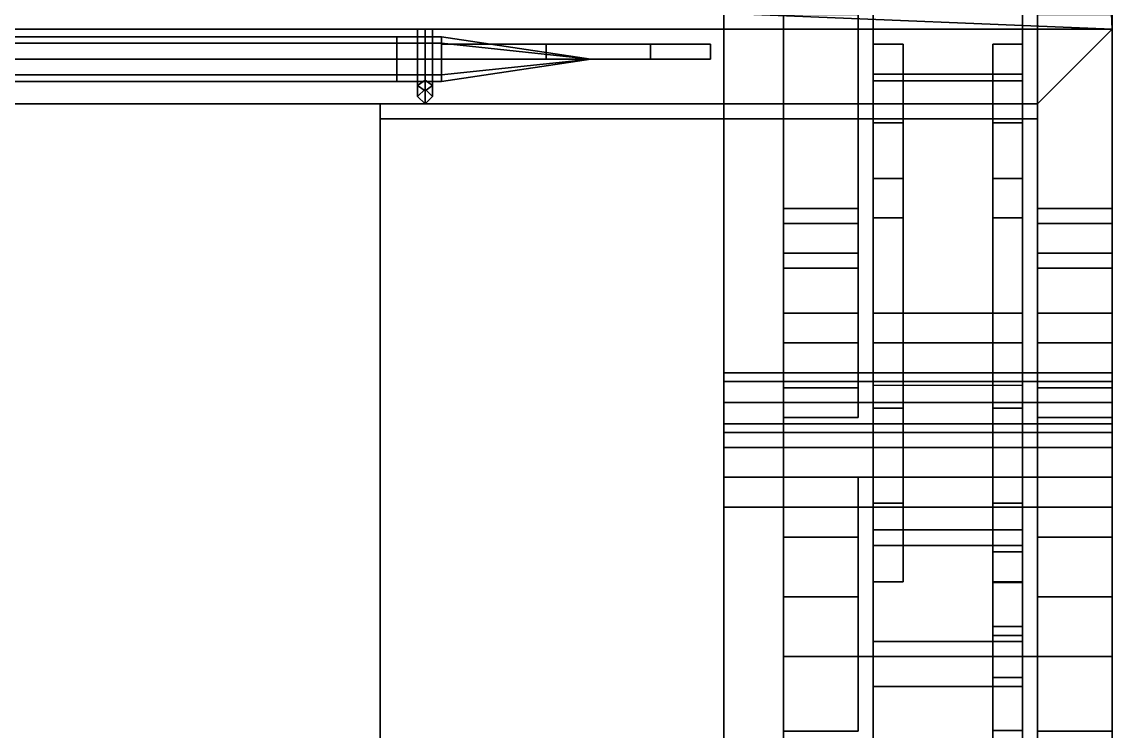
# Model space of a CAD drawing. Header units: millimetres. Extents: x -0.8 to 1, y -2.1 to 9.2.
# Drawn here: x 0.03 to 0.76, y 0.42 to 0.895 of the extents above; entities that cross this region are included whole.
import ezdxf

# ---------------------------------------------------------------- set-up
doc = ezdxf.new("R2010")
doc.units = ezdxf.units.MM
for name, color, linetype in [('tools', 3, 'Continuous'), ('tracks', 3, 'Continuous'), ('wheels', 2, 'Continuous')]:
    doc.layers.add(name, color=color, linetype=linetype)

msp = doc.modelspace()

# ---------------------------------------------------------------- linework, layer by layer
for points in [[(0.75, 1.13, 1.7), (0.76, 0.89, 1.7), (0.76, 2.14, 1.7), (0.75, 1.9, 1.7)], [(0.76, 2.14, 0.78), (0.76, 2.14, 1.7), (0.76, 0.89, 1.7), (0.76, 0.89, 1.12)], [(0.76, 0.89, 1.12), (0.76, 0.29, 1.12), (0.76, 0.29, 0.78), (0.76, 2.14, 0.78)], [(0.5, -1.8, 0.41), (0.5, -1.73, 0.27), (0.5, 1.67, 0.27), (0.5, 1.77, 0.41)], [(0.5, -1.82, 0.49), (0.5, -1.8, 0.41), (0.5, 1.77, 0.41), (0.5, 1.77, 0.78)], [(0.5, -1.82, 0.57), (0.5, -1.82, 0.49), (0.5, 1.77, 0.78), (0.5, -1.79, 0.69)], [(0.5, -1.79, 0.69), (0.5, -1.79, 0.69), (0.5, 1.77, 0.78), (0.5, -1.60111, 0.78)], [(0.5, 1.67, 0.27), (0.5, -1.73, 0.27), (-0.5, -1.73, 0.27), (-0.5, 1.67, 0.27)], [(0.52, 0.9, 1.7), (0.52, 0.9, 1.7), (0.76, 0.89, 1.7), (0.75, 1.13, 1.7)], [(0.6, 1.08, 0.53), (0.6, 0.86, 0.53), (0.6, 0.86, 0.58), (0.6, 1.08, 0.58)], [(0.6, 1.08, 0.58), (0.6, 0.86, 0.58), (0.7, 0.86, 0.58), (0.7, 1.08, 0.58)], [(0.7, 1.08, 0.53), (0.7, 0.86, 0.53), (0.6, 0.86, 0.53), (0.6, 1.08, 0.53)], [(0.7, 0.86, 0.58), (0.7, 0.86, 0.53), (0.7, 1.08, 0.53), (0.7, 1.08, 0.58)], [(0.54, 0.76, 0.19), (0.54, 0.77, 0.21), (0.54, 0.92406, 0.19187), (0.54, 0.94, 0.16)], [(0.59, 0.94, 0.16), (0.59, 0.76, 0.19), (0.54, 0.76, 0.19), (0.54, 0.94, 0.16)], [(0.59, 0.92406, 0.19187), (0.59, 0.77, 0.21), (0.59, 0.76, 0.19), (0.59, 0.94, 0.16)], [(0.76, 0.94, 0.16), (0.76, 0.76, 0.19), (0.71, 0.76, 0.19), (0.71, 0.94, 0.16)], [(0.71, 0.76, 0.19), (0.71, 0.77, 0.21), (0.71, 0.92406, 0.19187), (0.71, 0.94, 0.16)], [(0.76, 0.92406, 0.19187), (0.76, 0.77, 0.21), (0.76, 0.76, 0.19), (0.76, 0.94, 0.16)], [(0.54, 0.92406, 0.19187), (0.54, 0.77, 0.21), (0.59, 0.77, 0.21), (0.59, 0.92406, 0.19187)], [(0.71, 0.92406, 0.19187), (0.71, 0.77, 0.21), (0.76, 0.77, 0.21), (0.76, 0.92406, 0.19187)], [(-0.52, 0.9, 1.7), (-0.76, 0.89, 1.7), (0.76, 0.89, 1.7), (0.52, 0.9, 1.7)], [(0.59, 0.9, 0.3), (0.59, 0.77, 0.26), (0.54, 0.77, 0.26), (0.54, 0.9, 0.3)], [(0.54, 0.77, 0.26), (0.54, 0.74, 0.29), (0.54, 0.9, 0.33), (0.54, 0.9, 0.3)], [(0.54, 0.9, 0.33), (0.54, 0.74, 0.29), (0.59, 0.74, 0.29), (0.59, 0.9, 0.33)], [(0.59, 0.9, 0.33), (0.59, 0.74, 0.29), (0.59, 0.77, 0.26), (0.59, 0.9, 0.3)], [(0.71, 0.9, 0.33), (0.71, 0.74, 0.29), (0.76, 0.74, 0.29), (0.76, 0.9, 0.33)], [(0.71, 0.77, 0.26), (0.71, 0.74, 0.29), (0.71, 0.9, 0.33), (0.71, 0.9, 0.3)], [(0.76, 0.9, 0.3), (0.76, 0.77, 0.26), (0.71, 0.77, 0.26), (0.71, 0.9, 0.3)], [(0.76, 0.9, 0.33), (0.76, 0.74, 0.29), (0.76, 0.77, 0.26), (0.76, 0.9, 0.3)], [(-0.76, 0.89, 1.7), (-0.76, 0.89, 1.12), (0.76, 0.89, 1.12), (0.76, 0.89, 1.7)], [(-0.76, 0.89, 1.12), (-0.71, 0.84, 1.12), (0.71, 0.84, 1.12), (0.76, 0.89, 1.12)], [(0.3, 0.89, 1.36), (0.295, 0.89, 1.355), (0.295, 0.87, 1.355), (0.3, 0.87, 1.36)], [(0.295, 0.89, 1.355), (0.3, 0.89, 1.35), (0.3, 0.87, 1.35), (0.295, 0.87, 1.355)], [(0.295, 0.89, 1.405), (0.3, 0.89, 1.4), (0.3, 0.87, 1.4), (0.295, 0.87, 1.405)], [(0.3, 0.89, 1.41), (0.295, 0.89, 1.405), (0.295, 0.87, 1.405), (0.3, 0.87, 1.41)], [(0.305, 0.89, 1.355), (0.3, 0.89, 1.36), (0.3, 0.87, 1.36), (0.305, 0.87, 1.355)], [(0.3, 0.89, 1.35), (0.305, 0.89, 1.355), (0.305, 0.87, 1.355), (0.3, 0.87, 1.35)], [(0.3, 0.89, 1.4), (0.305, 0.89, 1.405), (0.305, 0.87, 1.405), (0.3, 0.87, 1.4)], [(0.305, 0.89, 1.405), (0.3, 0.89, 1.41), (0.3, 0.87, 1.41), (0.305, 0.87, 1.405)], [(0.71, 0.31, 1.12), (0.76, 0.29, 1.12), (0.76, 0.89, 1.12), (0.71, 0.84, 1.12)], [(0.3, 0.87, 1.41), (0.295, 0.87, 1.405), (0.295, 0.85232, 1.39768), (0.3, 0.84879, 1.40121)], [(0.295, 0.87, 1.405), (0.3, 0.87, 1.4), (0.3, 0.85586, 1.39414), (0.295, 0.85232, 1.39768)], [(0.3, 0.84879, 1.35879), (0.295, 0.85232, 1.36232), (0.295, 0.87, 1.355), (0.3, 0.87, 1.35)], [(0.295, 0.85232, 1.36232), (0.3, 0.85586, 1.36586), (0.3, 0.87, 1.36), (0.295, 0.87, 1.355)], [(0.305, 0.87, 1.405), (0.3, 0.87, 1.41), (0.3, 0.84879, 1.40121), (0.305, 0.85232, 1.39768)], [(0.3, 0.87, 1.4), (0.305, 0.87, 1.405), (0.305, 0.85232, 1.39768), (0.3, 0.85586, 1.39414)], [(0.305, 0.85232, 1.36232), (0.3, 0.84879, 1.35879), (0.3, 0.87, 1.35), (0.305, 0.87, 1.355)], [(0.3, 0.85586, 1.36586), (0.305, 0.85232, 1.36232), (0.305, 0.87, 1.355), (0.3, 0.87, 1.36)], [(0.295, 0.85232, 1.39768), (0.3, 0.85586, 1.39414), (0.3, 0.85, 1.38), (0.295, 0.845, 1.38)], [(0.295, 0.845, 1.38), (0.3, 0.85, 1.38), (0.3, 0.85586, 1.36586), (0.295, 0.85232, 1.36232)], [(0.3, 0.85586, 1.39414), (0.305, 0.85232, 1.39768), (0.305, 0.845, 1.38), (0.3, 0.85, 1.38)], [(0.3, 0.85, 1.38), (0.305, 0.845, 1.38), (0.305, 0.85232, 1.36232), (0.3, 0.85586, 1.36586)], [(0.6, 0.86, 0.58), (0.6, 0.7, 0.62), (0.7, 0.7, 0.62), (0.7, 0.86, 0.58)], [(0.6, 0.86, 0.53), (0.6, 0.68, 0.58), (0.6, 0.7, 0.62), (0.6, 0.86, 0.58)], [(0.7, 0.86, 0.53), (0.7, 0.68, 0.58), (0.6, 0.68, 0.58), (0.6, 0.86, 0.53)], [(0.7, 0.7, 0.62), (0.7, 0.68, 0.58), (0.7, 0.86, 0.53), (0.7, 0.86, 0.58)], [(0.3, 0.84879, 1.40121), (0.295, 0.85232, 1.39768), (0.295, 0.845, 1.38), (0.3, 0.84, 1.38)], [(0.3, 0.84, 1.38), (0.295, 0.845, 1.38), (0.295, 0.85232, 1.36232), (0.3, 0.84879, 1.35879)], [(0.305, 0.85232, 1.39768), (0.3, 0.84879, 1.40121), (0.3, 0.84, 1.38), (0.305, 0.845, 1.38)], [(0.305, 0.845, 1.38), (0.3, 0.84, 1.38), (0.3, 0.84879, 1.35879), (0.305, 0.85232, 1.36232)], [(0.27, 0.84, 1.12), (-0.27, 0.84, 1.12), (-0.27, 0.31, 1.12), (0.27, 0.31, 1.12)], [(0.71, 0.83, 1.14), (0.71, 0.84, 1.12), (0.27, 0.84, 1.12), (0.27, 0.83, 1.14)], [(0.27, 0.83, 1.14), (0.27, 0.84, 1.12), (0.27, 0.31, 1.12), (0.27, 0.32, 1.14)], [(0.71, 0.32, 1.14), (0.71, 0.31, 1.12), (0.71, 0.84, 1.12), (0.71, 0.83, 1.14)], [(0.27, 0.32, 1.14), (0.71, 0.32, 1.14), (0.71, 0.83, 1.14), (0.27, 0.83, 1.14)], [(0.59, 0.77, 0.26), (0.59, 0.77, 0.21), (0.54, 0.77, 0.21), (0.54, 0.77, 0.26)], [(0.54, 0.77, 0.21), (0.54, 0.76, 0.19), (0.54, 0.77, 0.26)], [(0.54, 0.76, 0.19), (0.54, 0.73, 0.17), (0.54, 0.74, 0.29), (0.54, 0.77, 0.26)], [(0.59, 0.77, 0.26), (0.59, 0.76, 0.19), (0.59, 0.77, 0.21), (0.59, 0.77, 0.26)], [(0.59, 0.74, 0.29), (0.59, 0.73, 0.17), (0.59, 0.76, 0.19), (0.59, 0.77, 0.26)], [(0.71, 0.76, 0.19), (0.71, 0.73, 0.17), (0.71, 0.74, 0.29), (0.71, 0.77, 0.26)], [(0.71, 0.77, 0.21), (0.71, 0.76, 0.19), (0.71, 0.77, 0.26)], [(0.76, 0.77, 0.26), (0.76, 0.77, 0.21), (0.71, 0.77, 0.21), (0.71, 0.77, 0.26)], [(0.76, 0.74, 0.29), (0.76, 0.73, 0.17), (0.76, 0.76, 0.19), (0.76, 0.77, 0.26)], [(0.76, 0.77, 0.26), (0.76, 0.76, 0.19), (0.76, 0.77, 0.21), (0.76, 0.77, 0.26)], [(0.59, 0.76, 0.19), (0.59, 0.73, 0.17), (0.54, 0.73, 0.17), (0.54, 0.76, 0.19)], [(0.76, 0.76, 0.19), (0.76, 0.73, 0.17), (0.71, 0.73, 0.17), (0.71, 0.76, 0.19)], [(0.54, 0.73, 0.17), (0.54, 0.68, 0.17), (0.54, 0.7, 0.3), (0.54, 0.74, 0.29)], [(0.54, 0.74, 0.29), (0.54, 0.7, 0.3), (0.59, 0.7, 0.3), (0.59, 0.74, 0.29)], [(0.59, 0.7, 0.3), (0.59, 0.68, 0.17), (0.59, 0.73, 0.17), (0.59, 0.74, 0.29)], [(0.71, 0.74, 0.29), (0.71, 0.7, 0.3), (0.76, 0.7, 0.3), (0.76, 0.74, 0.29)], [(0.71, 0.73, 0.17), (0.71, 0.68, 0.17), (0.71, 0.7, 0.3), (0.71, 0.74, 0.29)], [(0.76, 0.7, 0.3), (0.76, 0.68, 0.17), (0.76, 0.73, 0.17), (0.76, 0.74, 0.29)], [(0.59, 0.73, 0.17), (0.59, 0.68, 0.17), (0.54, 0.68, 0.17), (0.54, 0.73, 0.17)], [(0.76, 0.73, 0.17), (0.76, 0.68, 0.17), (0.71, 0.68, 0.17), (0.71, 0.73, 0.17)], [(0.54, 0.68, 0.17), (0.54, 0.65, 0.18), (0.54, 0.68, 0.3), (0.54, 0.7, 0.3)], [(0.54, 0.7, 0.3), (0.54, 0.68, 0.3), (0.59, 0.68, 0.3), (0.59, 0.7, 0.3)], [(0.59, 0.68, 0.3), (0.59, 0.65, 0.18), (0.59, 0.68, 0.17), (0.59, 0.7, 0.3)], [(0.6, 0.68, 0.58), (0.6, 0.65146, 0.61805), (0.6, 0.66, 0.63), (0.6, 0.7, 0.62)], [(0.6, 0.7, 0.62), (0.6, 0.66, 0.63), (0.7, 0.66, 0.63), (0.7, 0.7, 0.62)], [(0.7, 0.66, 0.63), (0.7, 0.65146, 0.61805), (0.7, 0.68, 0.58), (0.7, 0.7, 0.62)], [(0.71, 0.7, 0.3), (0.71, 0.68, 0.3), (0.76, 0.68, 0.3), (0.76, 0.7, 0.3)], [(0.71, 0.68, 0.17), (0.71, 0.65, 0.18), (0.71, 0.68, 0.3), (0.71, 0.7, 0.3)], [(0.76, 0.68, 0.3), (0.76, 0.65, 0.18), (0.76, 0.68, 0.17), (0.76, 0.7, 0.3)], [(0.54, 0.65, 0.18), (0.54, 0.63, 0.22), (0.54, 0.65, 0.28), (0.54, 0.68, 0.3)], [(0.54, 0.68, 0.3), (0.54, 0.65, 0.28), (0.59, 0.65, 0.28), (0.59, 0.68, 0.3)], [(0.59, 0.68, 0.17), (0.59, 0.65, 0.18), (0.54, 0.65, 0.18), (0.54, 0.68, 0.17)], [(0.59, 0.65, 0.28), (0.59, 0.63, 0.22), (0.59, 0.65, 0.18), (0.59, 0.68, 0.3)], [(0.7, 0.68, 0.58), (0.7, 0.65146, 0.61805), (0.6, 0.65146, 0.61805), (0.6, 0.68, 0.58)], [(0.76, 0.68, 0.17), (0.76, 0.65, 0.18), (0.71, 0.65, 0.18), (0.71, 0.68, 0.17)], [(0.71, 0.68, 0.3), (0.71, 0.65, 0.28), (0.76, 0.65, 0.28), (0.76, 0.68, 0.3)], [(0.71, 0.65, 0.18), (0.71, 0.63, 0.22), (0.71, 0.65, 0.28), (0.71, 0.68, 0.3)], [(0.76, 0.65, 0.28), (0.76, 0.63, 0.22), (0.76, 0.65, 0.18), (0.76, 0.68, 0.3)], [(0.76, 0.66, 0.63), (0.76, 0.61, 0.56), (0.5, 0.61, 0.56), (0.5, 0.66, 0.63)], [(0.76, 0.65414, 0.67414), (0.76, 0.66, 0.66), (0.5, 0.66, 0.66), (0.5, 0.65414, 0.67414)], [(0.76, 0.66, 0.66), (0.76, 0.66, 0.63), (0.5, 0.66, 0.63), (0.5, 0.66, 0.66)], [(0.76, 0.66, 0.66), (0.76, 0.62, 0.66), (0.76, 0.59, 0.61), (0.76, 0.66, 0.63)], [(0.76, 0.66, 0.63), (0.76, 0.59, 0.61), (0.76, 0.57, 0.55), (0.76, 0.61, 0.56)], [(0.76, 0.65414, 0.67414), (0.76, 0.62586, 0.67414), (0.76, 0.62, 0.66), (0.76, 0.66, 0.66)], [(0.76, 0.64, 0.68), (0.76, 0.65414, 0.67414), (0.5, 0.65414, 0.67414), (0.5, 0.64, 0.68)], [(0.54, 0.65, 0.28), (0.54, 0.64, 0.27), (0.59, 0.64, 0.27), (0.59, 0.65, 0.28)], [(0.54, 0.63, 0.22), (0.54, 0.63, 0.24), (0.54, 0.64, 0.27), (0.54, 0.65, 0.28)], [(0.59, 0.65, 0.18), (0.59, 0.63, 0.22), (0.54, 0.63, 0.22), (0.54, 0.65, 0.18)], [(0.59, 0.64, 0.27), (0.59, 0.63, 0.24), (0.59, 0.63, 0.22), (0.59, 0.65, 0.28)], [(0.76, 0.65, 0.18), (0.76, 0.63, 0.22), (0.71, 0.63, 0.22), (0.71, 0.65, 0.18)], [(0.71, 0.63, 0.22), (0.71, 0.63, 0.24), (0.71, 0.64, 0.27), (0.71, 0.65, 0.28)], [(0.71, 0.65, 0.28), (0.71, 0.64, 0.27), (0.76, 0.64, 0.27), (0.76, 0.65, 0.28)], [(0.76, 0.64, 0.68), (0.76, 0.64, 0.68), (0.76, 0.62586, 0.67414), (0.76, 0.65414, 0.67414)], [(0.76, 0.64, 0.27), (0.76, 0.63, 0.24), (0.76, 0.63, 0.22), (0.76, 0.65, 0.28)], [(0.76, 0.62586, 0.67414), (0.76, 0.64, 0.68), (0.5, 0.64, 0.68), (0.5, 0.62586, 0.67414)], [(0.54, 0.64, 0.27), (0.54, 0.63, 0.24), (0.59, 0.63, 0.24), (0.59, 0.64, 0.27)], [(0.71, 0.64, 0.27), (0.71, 0.63, 0.24), (0.76, 0.63, 0.24), (0.76, 0.64, 0.27)], [(0.59, 0.63, 0.22), (0.59, 0.63, 0.24), (0.54, 0.63, 0.24), (0.54, 0.63, 0.22)], [(0.76, 0.63, 0.22), (0.76, 0.63, 0.24), (0.71, 0.63, 0.24), (0.71, 0.63, 0.22)], [(0.76, 0.62, 0.66), (0.76, 0.62586, 0.67414), (0.5, 0.62586, 0.67414), (0.5, 0.62, 0.66)], [(0.76, 0.59, 0.61), (0.76, 0.62, 0.66), (0.5, 0.62, 0.66), (0.5, 0.59, 0.61)], [(0.76, 0.61, 0.56), (0.76, 0.57, 0.55), (0.5, 0.57, 0.55), (0.5, 0.61, 0.56)], [(0.5, 0.57, 0.55), (0.54, 0.57, 0.55), (0.54, 0.59, 0.61), (0.5, 0.59, 0.61)], [(0.54, 0.57, 0.55), (0.54, 0.55, 0.55), (0.54, 0.55, 0.61), (0.54, 0.59, 0.61)], [(0.54, 0.59, 0.61), (0.54, 0.55, 0.61), (0.59, 0.55, 0.61), (0.59, 0.59, 0.61)], [(0.59, 0.55, 0.61), (0.59, 0.55, 0.55), (0.59, 0.57, 0.55), (0.59, 0.59, 0.61)], [(0.59, 0.57, 0.55), (0.71, 0.57, 0.55), (0.71, 0.59, 0.61), (0.59, 0.59, 0.61)], [(0.71, 0.57, 0.55), (0.71, 0.55, 0.55), (0.71, 0.55, 0.61), (0.71, 0.59, 0.61)], [(0.71, 0.59, 0.61), (0.71, 0.55, 0.61), (0.76, 0.55, 0.61), (0.76, 0.59, 0.61)], [(0.76, 0.55, 0.61), (0.76, 0.55, 0.55), (0.76, 0.57, 0.55), (0.76, 0.59, 0.61)], [(0.59, 0.57, 0.55), (0.59, 0.55, 0.55), (0.54, 0.55, 0.55), (0.54, 0.57, 0.55)], [(0.76, 0.57, 0.55), (0.76, 0.55, 0.55), (0.71, 0.55, 0.55), (0.71, 0.57, 0.55)], [(0.54, 0.55, 0.55), (0.54, 0.51, 0.59), (0.54, 0.51, 0.64), (0.54, 0.55, 0.61)], [(0.54, 0.55, 0.61), (0.54, 0.51, 0.64), (0.59, 0.51, 0.64), (0.59, 0.55, 0.61)], [(0.59, 0.55, 0.55), (0.59, 0.51, 0.59), (0.54, 0.51, 0.59), (0.54, 0.55, 0.55)], [(0.59, 0.51, 0.64), (0.59, 0.51, 0.59), (0.59, 0.55, 0.55), (0.59, 0.55, 0.61)], [(0.71, 0.55, 0.55), (0.71, 0.51, 0.59), (0.71, 0.51, 0.64), (0.71, 0.55, 0.61)], [(0.76, 0.55, 0.55), (0.76, 0.51, 0.59), (0.71, 0.51, 0.59), (0.71, 0.55, 0.55)], [(0.71, 0.55, 0.61), (0.71, 0.51, 0.64), (0.76, 0.51, 0.64), (0.76, 0.55, 0.61)], [(0.76, 0.51, 0.64), (0.76, 0.51, 0.59), (0.76, 0.55, 0.55), (0.76, 0.55, 0.61)], [(0.54, 0.51, 0.59), (0.54, 0.42, 0.59), (0.54, 0.42, 0.64), (0.54, 0.51, 0.64)], [(0.59, 0.51, 0.59), (0.59, 0.42, 0.59), (0.54, 0.42, 0.59), (0.54, 0.51, 0.59)], [(0.54, 0.51, 0.64), (0.54, 0.42, 0.64), (0.59, 0.42, 0.64), (0.59, 0.51, 0.64)], [(0.59, 0.42, 0.64), (0.59, 0.42, 0.59), (0.59, 0.51, 0.59), (0.59, 0.51, 0.64)], [(0.71, 0.51, 0.59), (0.71, 0.42, 0.59), (0.71, 0.42, 0.64), (0.71, 0.51, 0.64)], [(0.76, 0.51, 0.59), (0.76, 0.42, 0.59), (0.71, 0.42, 0.59), (0.71, 0.51, 0.59)], [(0.71, 0.51, 0.64), (0.71, 0.42, 0.64), (0.76, 0.42, 0.64), (0.76, 0.51, 0.64)], [(0.76, 0.42, 0.64), (0.76, 0.42, 0.59), (0.76, 0.51, 0.59), (0.76, 0.51, 0.64)]]:
    msp.add_3dface(points)
at = {"layer": 'tools'}
for points in [[(0.28101, 0.885, 1.37969), (0.28101, 0.88061, 1.36908), (-0.47899, 0.88061, 1.36908), (-0.47899, 0.885, 1.37969)], [(0.28101, 0.88061, 1.39029), (0.28101, 0.885, 1.37969), (-0.47899, 0.885, 1.37969), (-0.47899, 0.88061, 1.39029)], [(0.31101, 0.885, 1.37969), (0.31101, 0.88061, 1.36908), (0.28101, 0.88061, 1.36908), (0.28101, 0.885, 1.37969)], [(0.31101, 0.88061, 1.39029), (0.31101, 0.885, 1.37969), (0.28101, 0.885, 1.37969), (0.28101, 0.88061, 1.39029)], [(0.31101, 0.885, 1.37969), (0.31101, 0.88061, 1.39029), (0.41101, 0.87, 1.37969)], [(0.31101, 0.88061, 1.36908), (0.31101, 0.885, 1.37969), (0.41101, 0.87, 1.37969)], [(0.28101, 0.88061, 1.36908), (0.28101, 0.87, 1.36469), (-0.47899, 0.87, 1.36469), (-0.47899, 0.88061, 1.36908)], [(0.28101, 0.87, 1.39469), (0.28101, 0.88061, 1.39029), (-0.47899, 0.88061, 1.39029), (-0.47899, 0.87, 1.39469)], [(0.31101, 0.88061, 1.36908), (0.31101, 0.87, 1.36469), (0.28101, 0.87, 1.36469), (0.28101, 0.88061, 1.36908)], [(0.31101, 0.87, 1.39469), (0.31101, 0.88061, 1.39029), (0.28101, 0.88061, 1.39029), (0.28101, 0.87, 1.39469)], [(0.31101, 0.88061, 1.39029), (0.31101, 0.87, 1.39469), (0.41101, 0.87, 1.37969)], [(0.31101, 0.87, 1.36469), (0.31101, 0.88061, 1.36908), (0.41101, 0.87, 1.37969)], [(0.31101, 0.87, 1.27969), (0.31101, 0.87, 1.47969), (0.31101, 0.88, 1.47969), (0.31101, 0.88, 1.27969)], [(0.31101, 0.88, 1.27969), (0.38101, 0.88, 1.27969), (0.38101, 0.87, 1.27969), (0.31101, 0.87, 1.27969)], [(0.31101, 0.87, 1.47969), (0.38101, 0.87, 1.47969), (0.38101, 0.88, 1.47969), (0.31101, 0.88, 1.47969)], [(0.31101, 0.88, 1.47969), (0.38101, 0.88, 1.47969), (0.38101, 0.88, 1.27969), (0.31101, 0.88, 1.27969)], [(0.38101, 0.88, 1.27969), (0.45101, 0.88, 1.29969), (0.45101, 0.87, 1.29969), (0.38101, 0.87, 1.27969)], [(0.49101, 0.88, 1.40969), (0.49101, 0.88, 1.34969), (0.45101, 0.88, 1.29969), (0.38101, 0.88, 1.27969)], [(0.38101, 0.87, 1.47969), (0.45101, 0.87, 1.45969), (0.45101, 0.88, 1.45969), (0.38101, 0.88, 1.47969)], [(0.45101, 0.88, 1.45969), (0.49101, 0.88, 1.40969), (0.38101, 0.88, 1.27969), (0.38101, 0.88, 1.47969)], [(0.45101, 0.88, 1.29969), (0.49101, 0.88, 1.34969), (0.49101, 0.87, 1.34969), (0.45101, 0.87, 1.29969)], [(0.45101, 0.87, 1.45969), (0.49101, 0.87, 1.40969), (0.49101, 0.88, 1.40969), (0.45101, 0.88, 1.45969)], [(0.49101, 0.87, 1.40969), (0.49101, 0.87, 1.34969), (0.49101, 0.88, 1.34969), (0.49101, 0.88, 1.40969)], [(0.28101, 0.87, 1.36469), (0.28101, 0.85939, 1.36908), (-0.47899, 0.85939, 1.36908), (-0.47899, 0.87, 1.36469)], [(0.28101, 0.85939, 1.39029), (0.28101, 0.87, 1.39469), (-0.47899, 0.87, 1.39469), (-0.47899, 0.85939, 1.39029)], [(0.31101, 0.87, 1.36469), (0.31101, 0.85939, 1.36908), (0.28101, 0.85939, 1.36908), (0.28101, 0.87, 1.36469)], [(0.31101, 0.85939, 1.39029), (0.31101, 0.87, 1.39469), (0.28101, 0.87, 1.39469), (0.28101, 0.85939, 1.39029)], [(0.31101, 0.85939, 1.39029), (0.31101, 0.855, 1.37969), (0.41101, 0.87, 1.37969)], [(0.31101, 0.87, 1.39469), (0.31101, 0.85939, 1.39029), (0.41101, 0.87, 1.37969)], [(0.31101, 0.85939, 1.36908), (0.31101, 0.87, 1.36469), (0.41101, 0.87, 1.37969)], [(0.31101, 0.855, 1.37969), (0.31101, 0.85939, 1.36908), (0.41101, 0.87, 1.37969)], [(0.38101, 0.87, 1.27969), (0.38101, 0.87, 1.47969), (0.31101, 0.87, 1.47969), (0.31101, 0.87, 1.27969)], [(0.45101, 0.87, 1.29969), (0.49101, 0.87, 1.34969), (0.49101, 0.87, 1.40969), (0.38101, 0.87, 1.27969)], [(0.38101, 0.87, 1.27969), (0.49101, 0.87, 1.40969), (0.45101, 0.87, 1.45969), (0.38101, 0.87, 1.47969)], [(0.28101, 0.85939, 1.36908), (0.28101, 0.855, 1.37969), (-0.47899, 0.855, 1.37969), (-0.47899, 0.85939, 1.36908)], [(0.28101, 0.855, 1.37969), (0.28101, 0.85939, 1.39029), (-0.47899, 0.85939, 1.39029), (-0.47899, 0.855, 1.37969)], [(0.31101, 0.85939, 1.36908), (0.31101, 0.855, 1.37969), (0.28101, 0.855, 1.37969), (0.28101, 0.85939, 1.36908)], [(0.31101, 0.855, 1.37969), (0.31101, 0.85939, 1.39029), (0.28101, 0.85939, 1.39029), (0.28101, 0.855, 1.37969)]]:
    msp.add_3dface(points, dxfattribs=at)
at = {"layer": 'tracks'}
for points in [[(0.54, 1.31), (0.54, -1.34), (0.54, -1.32, 0.02), (0.54, 1.3, 0.02)], [(0.76, 1.31), (0.76, -1.34), (0.54, -1.34), (0.54, 1.31)], [(0.76, -1.32, 0.02), (0.76, -1.34), (0.76, 1.31), (0.76, 1.3, 0.02)], [(0.54, 1.3, 0.02), (0.54, -1.32, 0.02), (0.76, -1.32, 0.02), (0.76, 1.3, 0.02)], [(0.54, 0.47, 0.76), (0.54, 0.98, 0.73), (0.54, 0.97, 0.7), (0.54, 0.47, 0.73)], [(0.76, 0.47, 0.76), (0.76, 0.98, 0.73), (0.54, 0.98, 0.73), (0.54, 0.47, 0.76)], [(0.76, 0.97, 0.7), (0.76, 0.98, 0.73), (0.76, 0.47, 0.76), (0.76, 0.47, 0.73)], [(0.54, 0.47, 0.73), (0.54, 0.97, 0.7), (0.76, 0.97, 0.7), (0.76, 0.47, 0.73)], [(0.76, -0.06, 0.74), (0.76, 0.47, 0.76), (0.54, 0.47, 0.76), (0.54, -0.06, 0.74)], [(0.54, -0.06, 0.74), (0.54, 0.47, 0.76), (0.54, 0.47, 0.73), (0.54, -0.06, 0.71)], [(0.54, -0.06, 0.71), (0.54, 0.47, 0.73), (0.76, 0.47, 0.73), (0.76, -0.06, 0.71)], [(0.76, 0.47, 0.73), (0.76, 0.47, 0.76), (0.76, -0.06, 0.74), (0.76, -0.06, 0.71)]]:
    msp.add_3dface(points, dxfattribs=at)
at = {"layer": 'wheels'}
for points in [[(0.7, 0.85556, 0.38556), (0.7, 0.92, 0.23), (0.6, 0.92, 0.23), (0.6, 0.85556, 0.38556)], [(0.7, 0.92, 0.23), (0.7, 0.85556, 0.07444), (0.6, 0.85556, 0.07444), (0.6, 0.92, 0.23)], [(0.6, 0.85556, 0.38556), (0.6, 0.92, 0.23), (0.6, 0.88, 0.23), (0.6, 0.82728, 0.35728)], [(0.6, 0.92, 0.23), (0.6, 0.85556, 0.07444), (0.6, 0.82728, 0.10272), (0.6, 0.88, 0.23)], [(0.7, 0.85556, 0.07444), (0.7, 0.92, 0.23), (0.7, 0.88, 0.23), (0.7, 0.82728, 0.10272)], [(0.7, 0.92, 0.23), (0.7, 0.85556, 0.38556), (0.7, 0.82728, 0.35728), (0.7, 0.88, 0.23)], [(0.62, 0.88, 0.23), (0.62, 0.82728, 0.35728), (0.6, 0.82728, 0.35728), (0.6, 0.88, 0.23)], [(0.62, 0.82728, 0.10272), (0.62, 0.88, 0.23), (0.6, 0.88, 0.23), (0.6, 0.82728, 0.10272)], [(0.62, 0.82728, 0.35728), (0.62, 0.88, 0.23), (0.62, 0.79, 0.23), (0.62, 0.76364, 0.29364)], [(0.62, 0.88, 0.23), (0.62, 0.82728, 0.10272), (0.62, 0.76364, 0.16636), (0.62, 0.79, 0.23)], [(0.68, 0.82728, 0.35728), (0.68, 0.88, 0.23), (0.7, 0.88, 0.23), (0.7, 0.82728, 0.35728)], [(0.68, 0.88, 0.23), (0.68, 0.82728, 0.10272), (0.7, 0.82728, 0.10272), (0.7, 0.88, 0.23)], [(0.68, 0.82728, 0.10272), (0.68, 0.88, 0.23), (0.68, 0.79, 0.23), (0.68, 0.76364, 0.16636)], [(0.68, 0.88, 0.23), (0.68, 0.82728, 0.35728), (0.68, 0.76364, 0.29364), (0.68, 0.79, 0.23)], [(0.7, 0.7, 0.45), (0.7, 0.85556, 0.38556), (0.6, 0.85556, 0.38556), (0.6, 0.7, 0.45)], [(0.7, 0.85556, 0.07444), (0.7, 0.7, 0.01), (0.6, 0.7, 0.01), (0.6, 0.85556, 0.07444)], [(0.6, 0.7, 0.45), (0.6, 0.85556, 0.38556), (0.6, 0.82728, 0.35728), (0.6, 0.7, 0.41)], [(0.6, 0.85556, 0.07444), (0.6, 0.7, 0.01), (0.6, 0.7, 0.05), (0.6, 0.82728, 0.10272)], [(0.7, 0.7, 0.01), (0.7, 0.85556, 0.07444), (0.7, 0.82728, 0.10272), (0.7, 0.7, 0.05)], [(0.7, 0.85556, 0.38556), (0.7, 0.7, 0.45), (0.7, 0.7, 0.41), (0.7, 0.82728, 0.35728)], [(0.62, 0.82728, 0.35728), (0.62, 0.7, 0.41), (0.6, 0.7, 0.41), (0.6, 0.82728, 0.35728)], [(0.62, 0.7, 0.05), (0.62, 0.82728, 0.10272), (0.6, 0.82728, 0.10272), (0.6, 0.7, 0.05)], [(0.62, 0.7, 0.41), (0.62, 0.82728, 0.35728), (0.62, 0.76364, 0.29364), (0.62, 0.7, 0.32)], [(0.62, 0.82728, 0.10272), (0.62, 0.7, 0.05), (0.62, 0.7, 0.14), (0.62, 0.76364, 0.16636)], [(0.68, 0.7, 0.41), (0.68, 0.82728, 0.35728), (0.7, 0.82728, 0.35728), (0.7, 0.7, 0.41)], [(0.68, 0.82728, 0.10272), (0.68, 0.7, 0.05), (0.7, 0.7, 0.05), (0.7, 0.82728, 0.10272)], [(0.68, 0.7, 0.05), (0.68, 0.82728, 0.10272), (0.68, 0.76364, 0.16636), (0.68, 0.7, 0.14)], [(0.68, 0.82728, 0.35728), (0.68, 0.7, 0.41), (0.68, 0.7, 0.32), (0.68, 0.76364, 0.29364)], [(0.62, 0.76364, 0.29364), (0.62, 0.79, 0.23), (0.6, 0.79, 0.23), (0.6, 0.76364, 0.29364)], [(0.62, 0.79, 0.23), (0.62, 0.76364, 0.16636), (0.6, 0.76364, 0.16636), (0.6, 0.79, 0.23)], [(0.6, 0.7, 0.32), (0.6, 0.76364, 0.29364), (0.6, 0.79, 0.23), (0.6, 0.63636, 0.29364)], [(0.6, 0.63636, 0.29364), (0.6, 0.79, 0.23), (0.6, 0.76364, 0.16636), (0.6, 0.61, 0.23)], [(0.68, 0.79, 0.23), (0.68, 0.76364, 0.29364), (0.7, 0.76364, 0.29364), (0.7, 0.79, 0.23)], [(0.68, 0.76364, 0.16636), (0.68, 0.79, 0.23), (0.7, 0.79, 0.23), (0.7, 0.76364, 0.16636)], [(0.7, 0.76364, 0.29364), (0.7, 0.61, 0.23), (0.7, 0.63636, 0.16636), (0.7, 0.79, 0.23)], [(0.7, 0.79, 0.23), (0.7, 0.63636, 0.16636), (0.7, 0.7, 0.14), (0.7, 0.76364, 0.16636)], [(0.62, 0.7, 0.32), (0.62, 0.76364, 0.29364), (0.6, 0.76364, 0.29364), (0.6, 0.7, 0.32)], [(0.62, 0.76364, 0.16636), (0.62, 0.7, 0.14), (0.6, 0.7, 0.14), (0.6, 0.76364, 0.16636)], [(0.6, 0.61, 0.23), (0.6, 0.76364, 0.16636), (0.6, 0.7, 0.14), (0.6, 0.63636, 0.16636)], [(0.68, 0.76364, 0.29364), (0.68, 0.7, 0.32), (0.7, 0.7, 0.32), (0.7, 0.76364, 0.29364)], [(0.68, 0.7, 0.14), (0.68, 0.76364, 0.16636), (0.7, 0.76364, 0.16636), (0.7, 0.7, 0.14)], [(0.7, 0.7, 0.32), (0.7, 0.63636, 0.29364), (0.7, 0.61, 0.23), (0.7, 0.76364, 0.29364)], [(0.62, 0.63636, 0.29364), (0.62, 0.7, 0.32), (0.6, 0.7, 0.32), (0.6, 0.63636, 0.29364)], [(0.62, 0.7, 0.14), (0.62, 0.63636, 0.16636), (0.6, 0.63636, 0.16636), (0.6, 0.7, 0.14)], [(0.62, 0.7, 0.41), (0.62, 0.57272, 0.35728), (0.6, 0.57272, 0.35728), (0.6, 0.7, 0.41)], [(0.62, 0.57272, 0.10272), (0.62, 0.7, 0.05), (0.6, 0.7, 0.05), (0.6, 0.57272, 0.10272)], [(0.7, 0.54444, 0.38556), (0.7, 0.7, 0.45), (0.6, 0.7, 0.45), (0.6, 0.54444, 0.38556)], [(0.7, 0.7, 0.01), (0.7, 0.54444, 0.07444), (0.6, 0.54444, 0.07444), (0.6, 0.7, 0.01)], [(0.6, 0.7, 0.01), (0.6, 0.54444, 0.07444), (0.6, 0.57272, 0.10272), (0.6, 0.7, 0.05)], [(0.6, 0.54444, 0.38556), (0.6, 0.7, 0.45), (0.6, 0.7, 0.41), (0.6, 0.57272, 0.35728)], [(0.62, 0.7, 0.05), (0.62, 0.57272, 0.10272), (0.62, 0.63636, 0.16636), (0.62, 0.7, 0.14)], [(0.62, 0.57272, 0.35728), (0.62, 0.7, 0.41), (0.62, 0.7, 0.32), (0.62, 0.63636, 0.29364)], [(0.68, 0.7, 0.32), (0.68, 0.63636, 0.29364), (0.7, 0.63636, 0.29364), (0.7, 0.7, 0.32)], [(0.68, 0.63636, 0.16636), (0.68, 0.7, 0.14), (0.7, 0.7, 0.14), (0.7, 0.63636, 0.16636)], [(0.68, 0.57272, 0.35728), (0.68, 0.7, 0.41), (0.7, 0.7, 0.41), (0.7, 0.57272, 0.35728)], [(0.68, 0.7, 0.05), (0.68, 0.57272, 0.10272), (0.7, 0.57272, 0.10272), (0.7, 0.7, 0.05)], [(0.68, 0.7, 0.41), (0.68, 0.57272, 0.35728), (0.68, 0.63636, 0.29364), (0.68, 0.7, 0.32)], [(0.68, 0.57272, 0.10272), (0.68, 0.7, 0.05), (0.68, 0.7, 0.14), (0.68, 0.63636, 0.16636)], [(0.7, 0.7, 0.45), (0.7, 0.54444, 0.38556), (0.7, 0.57272, 0.35728), (0.7, 0.7, 0.41)], [(0.7, 0.54444, 0.07444), (0.7, 0.7, 0.01), (0.7, 0.7, 0.05), (0.7, 0.57272, 0.10272)], [(0.62, 0.61, 0.23), (0.62, 0.63636, 0.29364), (0.6, 0.63636, 0.29364), (0.6, 0.61, 0.23)], [(0.62, 0.63636, 0.16636), (0.62, 0.61, 0.23), (0.6, 0.61, 0.23), (0.6, 0.63636, 0.16636)], [(0.62, 0.57272, 0.10272), (0.62, 0.52, 0.23), (0.62, 0.61, 0.23), (0.62, 0.63636, 0.16636)], [(0.62, 0.52, 0.23), (0.62, 0.57272, 0.35728), (0.62, 0.63636, 0.29364), (0.62, 0.61, 0.23)], [(0.68, 0.63636, 0.29364), (0.68, 0.61, 0.23), (0.7, 0.61, 0.23), (0.7, 0.63636, 0.29364)], [(0.68, 0.61, 0.23), (0.68, 0.63636, 0.16636), (0.7, 0.63636, 0.16636), (0.7, 0.61, 0.23)], [(0.68, 0.57272, 0.35728), (0.68, 0.52, 0.23), (0.68, 0.61, 0.23), (0.68, 0.63636, 0.29364)], [(0.68, 0.52, 0.23), (0.68, 0.57272, 0.10272), (0.68, 0.63636, 0.16636), (0.68, 0.61, 0.23)], [(0.6, 0.55485, 0.53515), (0.6, 0.59, 0.62), (0.7, 0.59, 0.62), (0.7, 0.55485, 0.53515)], [(0.6, 0.59, 0.62), (0.6, 0.55485, 0.70485), (0.7, 0.55485, 0.70485), (0.7, 0.59, 0.62)], [(0.7, 0.55485, 0.53515), (0.7, 0.59, 0.62), (0.7, 0.54, 0.62), (0.7, 0.5195, 0.5705)], [(0.7, 0.59, 0.62), (0.7, 0.55485, 0.70485), (0.7, 0.5195, 0.6695), (0.7, 0.54, 0.62)], [(0.62, 0.57272, 0.35728), (0.62, 0.52, 0.23), (0.6, 0.52, 0.23), (0.6, 0.57272, 0.35728)], [(0.62, 0.52, 0.23), (0.62, 0.57272, 0.10272), (0.6, 0.57272, 0.10272), (0.6, 0.52, 0.23)], [(0.6, 0.54444, 0.07444), (0.6, 0.48, 0.23), (0.6, 0.52, 0.23), (0.6, 0.57272, 0.10272)], [(0.6, 0.48, 0.23), (0.6, 0.54444, 0.38556), (0.6, 0.57272, 0.35728), (0.6, 0.52, 0.23)], [(0.68, 0.52, 0.23), (0.68, 0.57272, 0.35728), (0.7, 0.57272, 0.35728), (0.7, 0.52, 0.23)], [(0.68, 0.57272, 0.10272), (0.68, 0.52, 0.23), (0.7, 0.52, 0.23), (0.7, 0.57272, 0.10272)], [(0.7, 0.54444, 0.38556), (0.7, 0.48, 0.23), (0.7, 0.52, 0.23), (0.7, 0.57272, 0.35728)], [(0.7, 0.48, 0.23), (0.7, 0.54444, 0.07444), (0.7, 0.57272, 0.10272), (0.7, 0.52, 0.23)], [(0.6, 0.47, 0.5), (0.6, 0.55485, 0.53515), (0.7, 0.55485, 0.53515), (0.7, 0.47, 0.5)], [(0.6, 0.55485, 0.70485), (0.6, 0.47, 0.74), (0.7, 0.47, 0.74), (0.7, 0.55485, 0.70485)], [(0.7, 0.47, 0.5), (0.7, 0.55485, 0.53515), (0.7, 0.5195, 0.5705), (0.7, 0.47, 0.55)], [(0.7, 0.55485, 0.70485), (0.7, 0.47, 0.74), (0.7, 0.47, 0.69), (0.7, 0.5195, 0.6695)], [(0.7, 0.48, 0.23), (0.7, 0.54444, 0.38556), (0.6, 0.54444, 0.38556), (0.6, 0.48, 0.23)], [(0.7, 0.54444, 0.07444), (0.7, 0.48, 0.23), (0.6, 0.48, 0.23), (0.6, 0.54444, 0.07444)], [(0.68, 0.5195, 0.5705), (0.68, 0.54, 0.62), (0.68, 0.49, 0.62), (0.68, 0.48414, 0.60586)], [(0.68, 0.54, 0.62), (0.68, 0.5195, 0.5705), (0.7, 0.5195, 0.5705), (0.7, 0.54, 0.62)], [(0.68, 0.54, 0.62), (0.68, 0.5195, 0.6695), (0.68, 0.48414, 0.63414), (0.68, 0.49, 0.62)], [(0.68, 0.5195, 0.6695), (0.68, 0.54, 0.62), (0.7, 0.54, 0.62), (0.7, 0.5195, 0.6695)], [(0.68, 0.47, 0.55), (0.68, 0.5195, 0.5705), (0.68, 0.48414, 0.60586), (0.68, 0.47, 0.6)], [(0.68, 0.5195, 0.5705), (0.68, 0.47, 0.55), (0.7, 0.47, 0.55), (0.7, 0.5195, 0.5705)], [(0.68, 0.5195, 0.6695), (0.68, 0.47, 0.69), (0.68, 0.47, 0.64), (0.68, 0.48414, 0.63414)], [(0.68, 0.47, 0.69), (0.68, 0.5195, 0.6695), (0.7, 0.5195, 0.6695), (0.7, 0.47, 0.69)], [(0.68, 0.48414, 0.60586), (0.68, 0.49, 0.62), (0.7, 0.49, 0.62), (0.7, 0.48414, 0.60586)], [(0.68, 0.49, 0.62), (0.68, 0.48414, 0.63414), (0.7, 0.48414, 0.63414), (0.7, 0.49, 0.62)], [(0.68, 0.47, 0.6), (0.68, 0.48414, 0.60586), (0.7, 0.48414, 0.60586), (0.7, 0.47, 0.6)], [(0.68, 0.48414, 0.63414), (0.68, 0.47, 0.64), (0.7, 0.47, 0.64), (0.7, 0.48414, 0.63414)], [(0.6, 0.38515, 0.53515), (0.6, 0.47, 0.5), (0.7, 0.47, 0.5), (0.7, 0.38515, 0.53515)], [(0.6, 0.47, 0.74), (0.6, 0.38515, 0.70485), (0.7, 0.38515, 0.70485), (0.7, 0.47, 0.74)], [(0.68, 0.4205, 0.5705), (0.68, 0.47, 0.55), (0.68, 0.47, 0.6), (0.68, 0.45586, 0.60586)], [(0.68, 0.47, 0.55), (0.68, 0.4205, 0.5705), (0.7, 0.4205, 0.5705), (0.7, 0.47, 0.55)], [(0.68, 0.45586, 0.60586), (0.68, 0.47, 0.6), (0.7, 0.47, 0.6), (0.7, 0.45586, 0.60586)], [(0.68, 0.47, 0.69), (0.68, 0.4205, 0.6695), (0.68, 0.45586, 0.63414), (0.68, 0.47, 0.64)], [(0.68, 0.4205, 0.6695), (0.68, 0.47, 0.69), (0.7, 0.47, 0.69), (0.7, 0.4205, 0.6695)], [(0.68, 0.47, 0.64), (0.68, 0.45586, 0.63414), (0.7, 0.45586, 0.63414), (0.7, 0.47, 0.64)], [(0.7, 0.38515, 0.53515), (0.7, 0.47, 0.5), (0.7, 0.47, 0.55), (0.7, 0.4205, 0.5705)], [(0.7, 0.47, 0.74), (0.7, 0.38515, 0.70485), (0.7, 0.4205, 0.6695), (0.7, 0.47, 0.69)], [(0.68, 0.4, 0.62), (0.68, 0.4205, 0.5705), (0.68, 0.45586, 0.60586), (0.68, 0.45, 0.62)], [(0.68, 0.45, 0.62), (0.68, 0.45586, 0.60586), (0.7, 0.45586, 0.60586), (0.7, 0.45, 0.62)], [(0.68, 0.4205, 0.6695), (0.68, 0.4, 0.62), (0.68, 0.45, 0.62), (0.68, 0.45586, 0.63414)], [(0.68, 0.45586, 0.63414), (0.68, 0.45, 0.62), (0.7, 0.45, 0.62), (0.7, 0.45586, 0.63414)], [(0.6, 0.45, 0.23), (0.6, 0.38556, 0.07444), (0.6, 0.35728, 0.10272), (0.6, 0.41, 0.23)], [(0.6, 0.38556, 0.38556), (0.6, 0.45, 0.23), (0.6, 0.41, 0.23), (0.6, 0.35728, 0.35728)], [(0.7, 0.45, 0.23), (0.7, 0.38556, 0.07444), (0.6, 0.38556, 0.07444), (0.6, 0.45, 0.23)], [(0.7, 0.38556, 0.38556), (0.7, 0.45, 0.23), (0.6, 0.45, 0.23), (0.6, 0.38556, 0.38556)], [(0.7, 0.45, 0.23), (0.7, 0.38556, 0.38556), (0.7, 0.35728, 0.35728), (0.7, 0.41, 0.23)], [(0.7, 0.38556, 0.07444), (0.7, 0.45, 0.23), (0.7, 0.41, 0.23), (0.7, 0.35728, 0.10272)], [(0.68, 0.4205, 0.5705), (0.68, 0.4, 0.62), (0.7, 0.4, 0.62), (0.7, 0.4205, 0.5705)], [(0.68, 0.4, 0.62), (0.68, 0.4205, 0.6695), (0.7, 0.4205, 0.6695), (0.7, 0.4, 0.62)], [(0.7, 0.35, 0.62), (0.7, 0.38515, 0.53515), (0.7, 0.4205, 0.5705), (0.7, 0.4, 0.62)], [(0.7, 0.38515, 0.70485), (0.7, 0.35, 0.62), (0.7, 0.4, 0.62), (0.7, 0.4205, 0.6695)]]:
    msp.add_3dface(points, dxfattribs=at)

doc.saveas('drawing.dxf')
